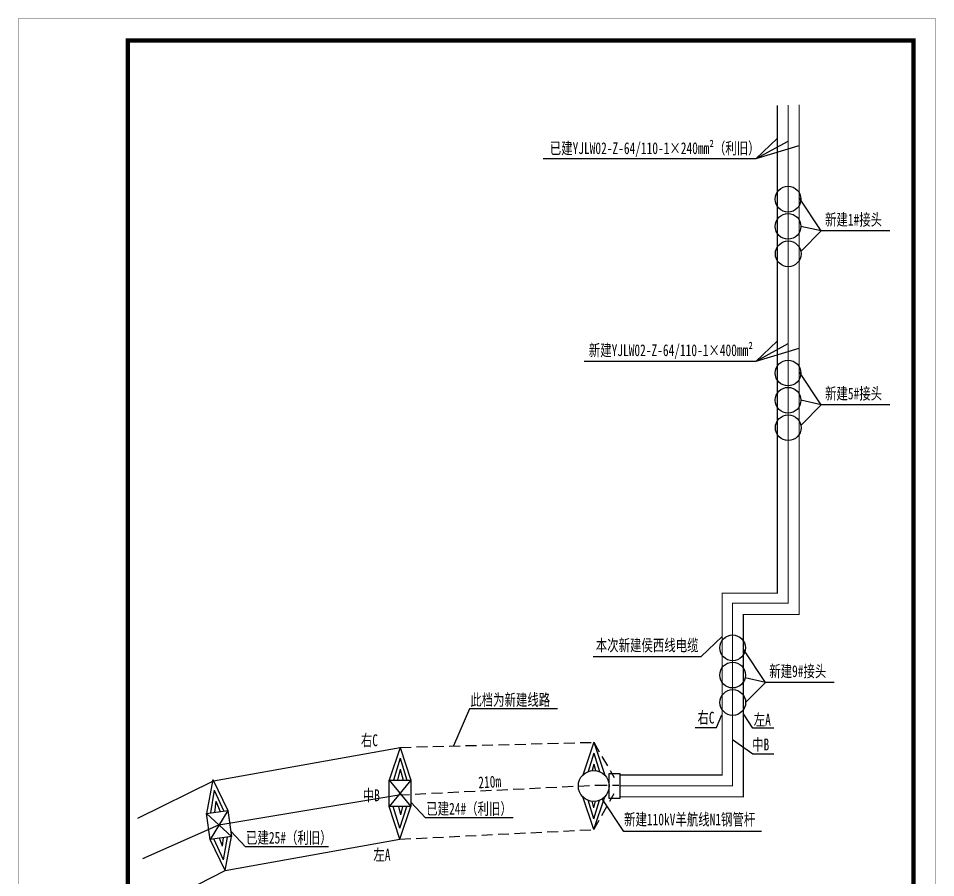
# Model space of a CAD drawing. Header units: inches. Extents: x 16 to 946, y -28 to 305.
# Drawn here: x 289.5 to 499.6, y 108.3 to 305 of the extents above; entities that cross this region are included whole.
import ezdxf
from ezdxf.enums import TextEntityAlignment as Align

# ---------------------------------------------------------------- set-up
doc = ezdxf.new("R2010")
doc.units = ezdxf.units.IN
doc.header["$MEASUREMENT"] = 0
doc.linetypes.add('DASHED', pattern=[0.75, 0.5, -0.25])
doc.layers.add('图框－字', color=40, linetype='Continuous')
doc.styles.add('宋体-0.71', font='', dxfattribs={"width": 0.71})
doc.styles.get('宋体-0.71').set_extended_font_data('SimSun')

# ---------------------------------------------------------------- blocks, each defined once
blk = doc.blocks.new('A$C4D064DB7')
for p, q in [((3.5355319583648, 19.99999898045735), (1.0355319583648, 12.49999898045735)), ((3.5355319583648, 19.99999898045735), (6.0355319583648, 12.49999898045735)), ((3.5355319583648, 17.49999898045735), (2.220676311769921, 13.28194270767401)), ((3.5355319583648, 17.49999898045735), (4.850387604959678, 13.28194270767406)), ((3.5355319583648, 14.99999898045735), (3.152280638829097, 13.51469931278645)), ((3.5355319583648, 14.99999898045735), (3.918783277899593, 13.51469931278656)), ((3.5355319583648, -1.019542651192751e-06), (1.0355319583648, 7.499998980457349)), ((3.5355319583648, 2.499998980457349), (2.220676311769012, 6.718055253241019)), ((3.5355319583648, 4.999998980457349), (3.152280638829097, 6.48529864812825)), ((3.5355319583648, -1.019542651192751e-06), (6.0355319583648, 7.499998980457349)), ((3.5355319583648, 2.499998980457349), (4.850387604959678, 6.718055253240635)), ((3.5355319583648, 4.999998980457349), (3.918783277900502, 6.485298648128222))]:
    blk.add_line(p, q)
blk.add_circle((3.5355319583648, 9.999998980457349), 3.535533905932738)
blk = doc.blocks.new('A$C074D4DC8')
for p, q in [((2.50000001291852, 21.02355522290327), (1.291851958740153e-08, 13.52355522290327)), ((2.50000001291852, 21.02355522290327), (4.950088253744696, 13.52355522290327)), ((2.50000001291852, 18.52355522290327), (0.9413962846102208, 13.52355522290327)), ((2.50000001291852, 18.52355522290327), (4.058603741226875, 13.52355522290327)), ((2.50000001291852, 16.02355522290327), (1.854925944907905, 13.52355522290327)), ((2.50000001291852, 16.02355522290327), (3.145074080927657, 13.52355522290327)), ((1.291851958740153e-08, 13.52355522290327), (4.950088253744696, 7.50000048126617)), ((4.950088253744696, 13.52355522290327), (1.291851958740153e-08, 7.50000048126617)), ((2.450088253744696, 4.812661700270837e-07), (1.291851958740153e-08, 7.50000048126617)), ((2.450088253744696, 2.50000048126617), (0.8914845254354304, 7.50000048126617)), ((2.645636590271124, 5.586645490845513), (2.151934315383528, 7.50000048126617)), ((2.450088253744696, 4.812661700270837e-07), (4.950088253744696, 7.50000048126617)), ((2.450088253744696, 2.50000048126617), (4.008691982053051, 7.50000048126617)), ((2.645636590271124, 5.586645490845513), (3.139338865158777, 7.50000048126617))]:
    blk.add_line(p, q)
blk.add_lwpolyline([(1.291851958740153e-08, 13.52355522290327), (4.950088253744696, 13.52355522290327), (4.950088253744696, 7.50000048126617), (1.291851958740153e-08, 7.50000048126617)], close=True)

msp = doc.modelspace()

# ---------------------------------------------------------------- linework, layer by layer
for p, q in [((458.4849673639021, 272.9019736685793), (463.2929075308384, 277.5234886512496)), ((458.4849673639021, 272.9019736685793), (465.7929075308384, 276.9194931596714)), ((458.4849673639021, 272.9019736685793), (468.2929075308384, 275.8872708988004)), ((409.6461026173611, 272.9019736685793), (458.4849673639021, 272.9019736685793)), ((473.3293979830545, 256.3507549205631), (468.3865607775655, 263.8272407943666)), ((473.3293979830545, 256.3507549205631), (468.698578983852, 257.3938158968439)), ((473.3293979830545, 256.3507549205631), (468.8125976045887, 251.7582842349967)), ((489.0744929789806, 256.3507549205631), (473.3293979830545, 256.3507549205631)), ((458.4849673639021, 226.5255421617669), (463.2929075308384, 231.1470571444372)), ((458.4849673639021, 226.5255421617669), (465.7929075308384, 230.543061652859)), ((458.4849673639021, 226.5255421617669), (468.2929075308384, 229.5108393919879)), ((419.0792862641129, 226.5255421617669), (458.4849673639021, 226.5255421617669)), ((473.3293979830545, 216.5378111333079), (468.3865607775655, 224.0142970071114)), ((473.3293979830545, 216.5378111333079), (468.698578983852, 217.5808721095887)), ((473.3293979830545, 216.5378111333079), (468.8125976045887, 211.9453404477414)), ((489.0744929789806, 216.5378111333079), (473.3293979830545, 216.5378111333079)), ((445.8465524903252, 158.8705963095031), (450.6544926572615, 163.4921112921734)), ((460.5608266276526, 152.9615486733896), (455.6179894221636, 160.4380345471931)), ((421.1152766603921, 158.8705963095031), (445.8465524903252, 158.8705963095031)), ((460.5608266276526, 152.9615486733896), (455.9300076284501, 154.0046096496704)), ((460.5608266276526, 152.9615486733896), (456.0440262491868, 148.3690779878232)), ((476.3059216235787, 152.9615486733896), (460.5608266276526, 152.9615486733896)), ((392.8171795881583, 146.903729743701), (389.1366537529198, 138.4254710268973)), ((412.912430060883, 146.903729743701), (392.8171795881583, 146.903729743701)), ((449.378426688025, 142.6862824200491), (450.6217978760069, 145.5317392359523)), ((457.6900374008148, 142.5287468736357), (455.5142292559403, 145.7672096465108)), ((444.4708434257984, 142.6862824200491), (449.378426688025, 142.6862824200491)), ((462.4808627398136, 142.5287468736357), (457.6900374008148, 142.5287468736357)), ((457.6900374008148, 136.5545034963729), (453.0217102253682, 139.7929662692479)), ((334.1303286180332, 130.4296892616861), (376.9172388883857, 138.1055080213197)), ((462.4808627398136, 136.5545034963729), (457.6900374008148, 136.5545034963729)), ((316.8020315587804, 121.8909640770752), (334.1303286180332, 130.4296892616861)), ((335.4040249667307, 120.3233082220113), (376.585603385677, 127.2205450812454)), ((428.1561278665097, 118.8464279819591), (423.2132906610207, 126.3229138557626)), ((382.7313028376714, 121.9627359571805), (379.3673271292119, 125.5688167999292)), ((402.8265533103961, 121.9627359571805), (382.7313028376714, 121.9627359571805)), ((317.9580078786332, 112.6565039149509), (335.4040249667307, 120.3233082220113)), ((341.459971428355, 115.3299233166034), (338.0959957198955, 118.9360041593521)), ((459.646317858362, 118.8464279819591), (428.1561278665097, 118.8464279819591)), ((360.478201730539, 115.3299233166034), (341.459971428355, 115.3299233166034)), ((321.9348460013816, 102.3193575467981), (336.8282773022692, 109.9084346474406))]:
    msp.add_line(p, q)
at = {"linetype": 'DASHED', "ltscale": 5}
for p, q in [((376.9172388883857, 138.1055080213197), (421.2548686171003, 139.2664802467052)), ((421.2548686171003, 139.2664802467052), (425.905775402426, 131.2177808482192)), ((376.585603385677, 127.2205450812454), (421.8241334251418, 129.4466953922044)), ((421.8241334251418, 129.4466953922044), (427.0245306357303, 129.4466953922044)), ((421.2548686171003, 119.2664802467052), (425.905775402426, 127.505196755563)), ((376.8673271292119, 117.0819532796826), (421.2548686171003, 119.2664802467052))]:
    msp.add_line(p, q, dxfattribs=at)
at = {"lineweight": 30}
msp.add_line((336.8282773022692, 109.9084346474406), (376.8673271292119, 117.0819532796826), dxfattribs=at)
at = {"color": 0}
for points, const_width in [([(289.5094369332435, 7.979946160470263), (499.5094369332435, 7.979946160470263), (499.5094369332435, 304.9799461604703), (289.5094369332435, 304.9799461604703)], 0.1), ([(314.5094369332435, 12.97994616047026), (494.5094369332435, 12.97994616047026), (494.5094369332435, 299.9799461604703), (314.5094369332435, 299.9799461604703)], 1)]:
    msp.add_lwpolyline(points, close=True, dxfattribs=dict(at, const_width=const_width))
at = {"linetype": 'DASHED', "ltscale": 0.01, "const_width": 0.25}
for points in [[(463.2929075308384, 255.1034618874171), (463.2929075308384, 285.1027256051295)], [(465.7929075308384, 254.9606464753026), (465.7929075308384, 285.1736932686665)], [(468.2929075308384, 253.783405264455), (468.2929075308384, 285.2446587153643)]]:
    msp.add_lwpolyline(points, dxfattribs=at)
at = {"linetype": 'DASHED', "ltscale": 5, "const_width": 0.25}
for points in [[(463.2929075308384, 255.1034618874171), (463.2929075308384, 173.399550792624), (450.6544926572615, 173.399550792624), (450.6544926572615, 131.7703257461571), (427.2291721963056, 131.7703257461571)], [(465.7929075308384, 254.9606464753026), (465.7929075308384, 171.0971919812454), (453.0544050066228, 171.0971919812454), (453.0544050066228, 129.2703257461571), (427.2291721963056, 129.2703257461571)], [(468.2929075308384, 254.9064669327156), (468.2929075308384, 168.5265790241526), (455.5142292559403, 168.5265790241526), (455.5142292559403, 126.7703257461571), (427.2291721963056, 126.7703257461571)]]:
    msp.add_lwpolyline(points, dxfattribs=at)
msp.add_lwpolyline([(424.7858065238515, 132.1113446110153), (427.186255983589, 132.1113446110153), (427.186255983589, 126.3843275409695), (424.7858065238515, 126.3843275409695)], close=True)
at = {"lineweight": 30}
for centre in [(465.7509326360632, 263.6239135183019), (465.7509326360632, 257.3938158968439), (465.7929075308384, 251.1105739965625), (465.7509326360632, 223.8109697310467), (465.7509326360632, 217.5808721095887), (465.7929075308384, 211.2976302093073), (453.0544050066228, 160.8824175095626), (453.0544050066228, 154.6523198881046), (453.096379901398, 148.3690779878232)]:
    msp.add_circle(centre, 2.947646347788817, dxfattribs=at)

# ---------------------------------------------------------------- block references
for name, p in [('A$C4D064DB7', (417.7193366587355, 119.2664812662479)), ('A$C074D4DC8', (374.4172388754672, 117.0819527984164))]:
    msp.add_blockref(name, p)
at = {"rotation": 7.923021942598985}
msp.add_blockref('A$C074D4DC8', (334.4015772729966, 109.5707078065376), dxfattribs=at)

# ---------------------------------------------------------------- texts
at = {"layer": '图框－字', "color": 0, "style": '宋体-0.71', "width": 0.71}
for s, p in [('已建YJLW02-Z-64/110-1×240mm²（利旧）', (435.2088772899735, 273.9529532309415)), ('新建YJLW02-Z-64/110-1×400mm²', (438.9182860226631, 227.6888533846021)), ('本次新建侯西线电缆', (433.4819439981286, 160.1274426158235)), ('右C', (446.9582669889696, 143.5573643656222)), ('左A', (459.8488749553239, 143.0820831627915)), ('右C', (369.864741616786, 138.3784717964909)), ('中B', (459.4936876045571, 137.4114203542887)), ('中B', (370.3019172673639, 125.773293709971)), ('左A', (372.7376242587707, 112.1672587791508))]:
    msp.add_text(s, height=2.7, dxfattribs=at).set_placement(p, align=Align.CENTER)
for s, p in [('新建1#接头', (474.2209154844826, 257.5966363108346, 2.300550000000001)), ('新建5#接头', (474.2209154844826, 217.7836925235794, 2.300550000000001)), ('新建9#接头', (461.4523441290807, 154.2074300636611, 2.300550000000001)), ('此档为新建线路', (392.9720098410055, 147.6424515989936, 2.300550000000001)), ('已建24#（利旧）', (382.8861330905186, 122.7014578124731, 2.300550000000001)), ('新建110kV羊航线N1钢管杆', (428.1998826023375, 120.2511613969095, 2.300550000000001)), ('已建25#（利旧）', (341.6148016812022, 116.068645171896, 2.300550000000001))]:
    msp.add_text(s, height=2.7, dxfattribs=at).set_placement(p)
msp.add_text('210m', height=2.7, rotation=3.174915285554691, dxfattribs=at).set_placement((394.8873602174074, 128.7083884792385, 2.300550000000001))

doc.saveas('drawing.dxf')
